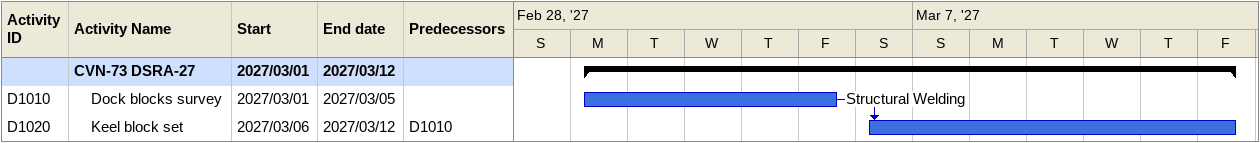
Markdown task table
| ID | Level | Task | Start | Finish | Predecessors | Resources |
|---|---|---|---|---|---|---|
|  | 1 | **CVN-73 DSRA-27** | 2027-03-01 | 2027-03-12 |  |  |
| D1010 | 2 | Dock blocks survey | 2027-03-01 | 2027-03-05 |  | Structural Welding |
| D1020 | 2 | Keel block set | 2027-03-06 | 2027-03-12 | D1010 |  |
